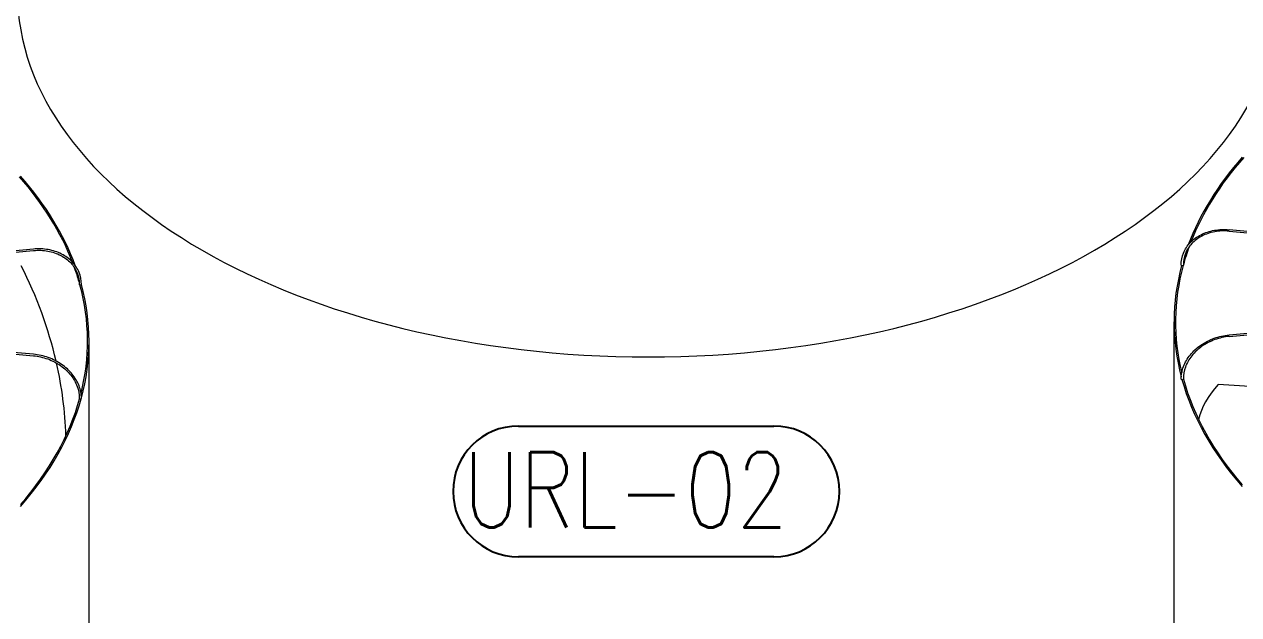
# Model space of a CAD drawing. Header units: millimetres. Extents: x -312439 to 477422, y -331570 to 212570.
# Drawn here: x 448838 to 450857, y 108057 to 109039 of the extents above; entities that cross this region are included whole.
import ezdxf

# ---------------------------------------------------------------- set-up
doc = ezdxf.new("R2010")
doc.units = ezdxf.units.MM
doc.layers.add('ARCONDTEXTO', color=4, linetype='Continuous')
doc.styles.add('ROMANS', font='romans.shx', dxfattribs={"height": 187.5})

msp = doc.modelspace()

# ---------------------------------------------------------------- linework, layer by layer
at = {"color": 3, "linetype": 'Continuous', "lineweight": 0, "extrusion": (-1.11022e-16, 0.816497, 0.57735)}
for p, q in [((450840.589, 108694.894), (451693.443, 108616.907)), ((451693.9, 108619.325), (450840.812, 108697.334)), ((448852.852, 108665.186), (447999.764, 108587.177)), ((448000.221, 108584.759), (448853.075, 108662.747)), ((450840.589, 108522.343), (451694.247, 108600.405)), ((450840.812, 108519.904), (451694.97, 108598.011)), ((447998.694, 108565.864), (448852.852, 108487.757)), ((448853.075, 108490.196), (447999.417, 108568.257)), ((450749.191, 107981.148), (450749.191, 108544.036)), ((448945.339, 107949), (448945.339, 108511.889)), ((450908.536, 108434.716), (450822.374, 108440.211))]:
    msp.add_line(p, q, dxfattribs=at)
at = {"color": 1}
for points in [[(449659.199, 108371.003), (450084.083, 108371.003)], [(450084.083, 108153.597), (449659.199, 108153.597)]]:
    msp.add_lwpolyline(points, dxfattribs=at)
for centre, start, end in [((449659.199, 108262.3), 90, 270), ((450084.083, 108262.3), 270, 90)]:
    msp.add_arc(centre, 108.703, start, end, dxfattribs=at)
at = {"color": 3, "linetype": 'Continuous', "lineweight": 0}
for centre, major_axis, ratio, start_param, end_param in [((449875.105, 109091.308), (-1048.768, 0), 0.57735027, 0, 3.14159265), ((451797.959, 108544.036), (-1048.768, 0), 0.57735027, 5.81359811, 6.07011802), ((451797.959, 108544.036), (-1046.319, 0), 0.57735027, 5.81336511, 6.06128621), ((447896.571, 108511.889), (-1046.319, 0), 0.57735027, 3.3609423, 3.61148113), ((447896.571, 108511.889), (-1048.768, 0), 0.57735027, 3.35086888, 3.61231471), ((451797.959, 108544.036), (-1046.319, 0), 0.57735027, 6.07532621, 6.12502314), ((447896.666, 108344.134), (1010.388, -32.497), 0.79709982, 0.20844184, 0.41264052), ((447896.571, 108511.889), (-1046.319, 0), 0.57735027, 3.30554955, 3.34466555), ((451797.959, 108544.036), (-1048.768, 0), 0.57735027, 6.12772105, 6.43448057), ((451797.959, 108544.036), (-1046.319, 0), 0.57735027, 6.1272654, 6.42392093), ((450762.275, 108638.453), (1.225, 0), 0.57735027, 3.14159265, 5.07887352), ((450763.484, 108638.342), (1.225, 0.023), 0.57529521, 4.54449158, 6.11528791), ((450763.484, 108638.342), (1.225, 0.023), 0.57529521, 6.11528791, 6.28318531), ((448930.179, 108606.195), (-1.225, 0.023), 0.57529521, 0, 0.1678974), ((448930.179, 108606.195), (-1.225, 0.023), 0.57529521, 0.1678974, 1.73869372), ((447896.571, 108511.889), (-1046.319, 0), 0.57735027, 2.9973499, 3.29716571), ((448931.389, 108606.305), (-1.225, 0), 0.57735027, 1.20431179, 3.14159265), ((447896.571, 108511.889), (-1048.768, 0), 0.57735027, 2.98561554, 3.29783032), ((447896.666, 108344.134), (1010.388, -32.497), 0.79709982, 0.05380476, 0.20420122), ((450762.275, 108449.119), (1.225, 0), 0.57735027, 3.14159265, 5.39303278), ((451797.959, 108544.036), (-1048.768, 0), 0.57735027, 0.1585854, 0.46892864), ((450763.484, 108449.23), (1.225, 0.023), 0.57926583, 4.8585762, 6.28318531), ((451797.959, 108544.036), (-1046.319, 0), 0.57735027, 0.15790655, 0.46457773), ((451797.864, 108377.992), (-1010.701, -20.593), 0.30331876, 6.01219977, 6.20271663), ((447896.571, 108511.889), (-1046.319, 0), 0.57735027, 2.6752935, 2.98289949), ((447896.571, 108511.889), (-1048.768, 0), 0.57735027, 2.67086857, 2.98332964), ((448930.179, 108417.083), (-1.225, 0.023), 0.57926583, 0, 1.42460911), ((448931.389, 108416.972), (-1.225, 0), 0.57735027, 0.89015252, 3.14159265)]:
    msp.add_ellipse(centre, major_axis=major_axis, ratio=ratio, start_param=start_param, end_param=end_param, dxfattribs=at)
for points, knots in [([(450761.05, 108638.453), (450761.05, 108645.397), (450762.381, 108652.227), (450767.577, 108664.97), (450771.439, 108670.88), (450781.296, 108681.194), (450787.288, 108685.597), (450800.806, 108692.48), (450808.329, 108694.959), (450824.175, 108697.767), (450832.495, 108698.094), (450840.812, 108697.334)], [4.71238898, 4.71238898, 4.71238898, 4.71238898, 5.02654825, 5.02654825, 5.34070751, 5.34070751, 5.65486678, 5.65486678, 5.96902604, 5.96902604, 6.28318531, 6.28318531, 6.28318531, 6.28318531]), ([(450840.589, 108694.894), (450832.528, 108695.632), (450824.472, 108695.302), (450809.179, 108692.549), (450801.945, 108690.127), (450789.022, 108683.445), (450783.335, 108679.187), (450774.06, 108669.273), (450770.474, 108663.618), (450765.736, 108651.467), (450764.585, 108644.971), (450764.709, 108638.365)], [0, 0, 0, 0, 0.31726804, 0.31726804, 0.63453608, 0.63453608, 0.95180412, 0.95180412, 1.26907216, 1.26907216, 1.5863402, 1.5863402, 1.5863402, 1.5863402]), ([(448932.614, 108606.305), (448932.614, 108613.25), (448931.282, 108620.08), (448926.087, 108632.823), (448922.225, 108638.733), (448912.368, 108649.047), (448906.375, 108653.45), (448892.858, 108660.333), (448885.334, 108662.812), (448869.489, 108665.619), (448861.169, 108665.947), (448852.852, 108665.186)], [4.71238898, 4.71238898, 4.71238898, 4.71238898, 5.02654825, 5.02654825, 5.34070751, 5.34070751, 5.65486678, 5.65486678, 5.96902604, 5.96902604, 6.28318531, 6.28318531, 6.28318531, 6.28318531]), ([(448853.075, 108662.747), (448861.136, 108663.484), (448869.192, 108663.155), (448884.485, 108660.402), (448891.719, 108657.979), (448904.642, 108651.297), (448910.329, 108647.039), (448919.603, 108637.125), (448923.19, 108631.471), (448927.928, 108619.32), (448929.079, 108612.824), (448928.955, 108606.218)], [6.28318531, 6.28318531, 6.28318531, 6.28318531, 6.60045335, 6.60045335, 6.91772139, 6.91772139, 7.23498943, 7.23498943, 7.55225747, 7.55225747, 7.86952551, 7.86952551, 7.86952551, 7.86952551]), ([(450761.05, 108449.119), (450761.05, 108456.064), (450762.381, 108463.12), (450767.555, 108476.759), (450771.398, 108483.341), (450781.207, 108495.398), (450787.172, 108500.873), (450800.64, 108510.194), (450808.142, 108514.039), (450823.959, 108519.734), (450832.272, 108521.583), (450840.589, 108522.343)], [4.71238898, 4.71238898, 4.71238898, 4.71238898, 5.02654825, 5.02654825, 5.34070751, 5.34070751, 5.65486678, 5.65486678, 5.96902604, 5.96902604, 6.28318531, 6.28318531, 6.28318531, 6.28318531]), ([(450840.812, 108519.904), (450832.751, 108519.167), (450824.687, 108517.363), (450809.365, 108511.803), (450802.11, 108508.047), (450789.137, 108498.967), (450783.421, 108493.644), (450774.099, 108481.973), (450770.493, 108475.628), (450765.736, 108462.558), (450764.585, 108455.835), (450764.709, 108449.253)], [0, 0, 0, 0, 0.31726804, 0.31726804, 0.63453608, 0.63453608, 0.95180412, 0.95180412, 1.26907216, 1.26907216, 1.5863402, 1.5863402, 1.5863402, 1.5863402]), ([(448852.852, 108487.757), (448860.913, 108487.019), (448868.977, 108485.216), (448884.298, 108479.656), (448891.554, 108475.9), (448904.527, 108466.82), (448910.242, 108461.496), (448919.565, 108449.826), (448923.171, 108443.481), (448927.928, 108430.41), (448929.079, 108423.688), (448928.955, 108417.106)], [0, 0, 0, 0, 0.31726804, 0.31726804, 0.63453608, 0.63453608, 0.95180412, 0.95180412, 1.26907216, 1.26907216, 1.5863402, 1.5863402, 1.5863402, 1.5863402]), ([(448932.614, 108416.972), (448932.614, 108423.916), (448931.283, 108430.972), (448926.108, 108444.611), (448922.266, 108451.193), (448912.457, 108463.251), (448906.492, 108468.725), (448893.023, 108478.047), (448885.521, 108481.892), (448869.704, 108487.587), (448861.392, 108489.435), (448853.075, 108490.196)], [4.71238898, 4.71238898, 4.71238898, 4.71238898, 5.02654825, 5.02654825, 5.34070751, 5.34070751, 5.65486678, 5.65486678, 5.96902604, 5.96902604, 6.28318531, 6.28318531, 6.28318531, 6.28318531])]:
    msp.add_open_spline(points, degree=3, knots=knots, dxfattribs=at)

# ---------------------------------------------------------------- texts
at = {"layer": 'ARCONDTEXTO', "color": 3, "linetype": 'Continuous', "lineweight": -3, "style": 'ROMANS', "width": 0.8}
msp.add_text('URL-02', height=125, dxfattribs=at).set_placement((449567.45, 108202.577))

doc.saveas('drawing.dxf')
